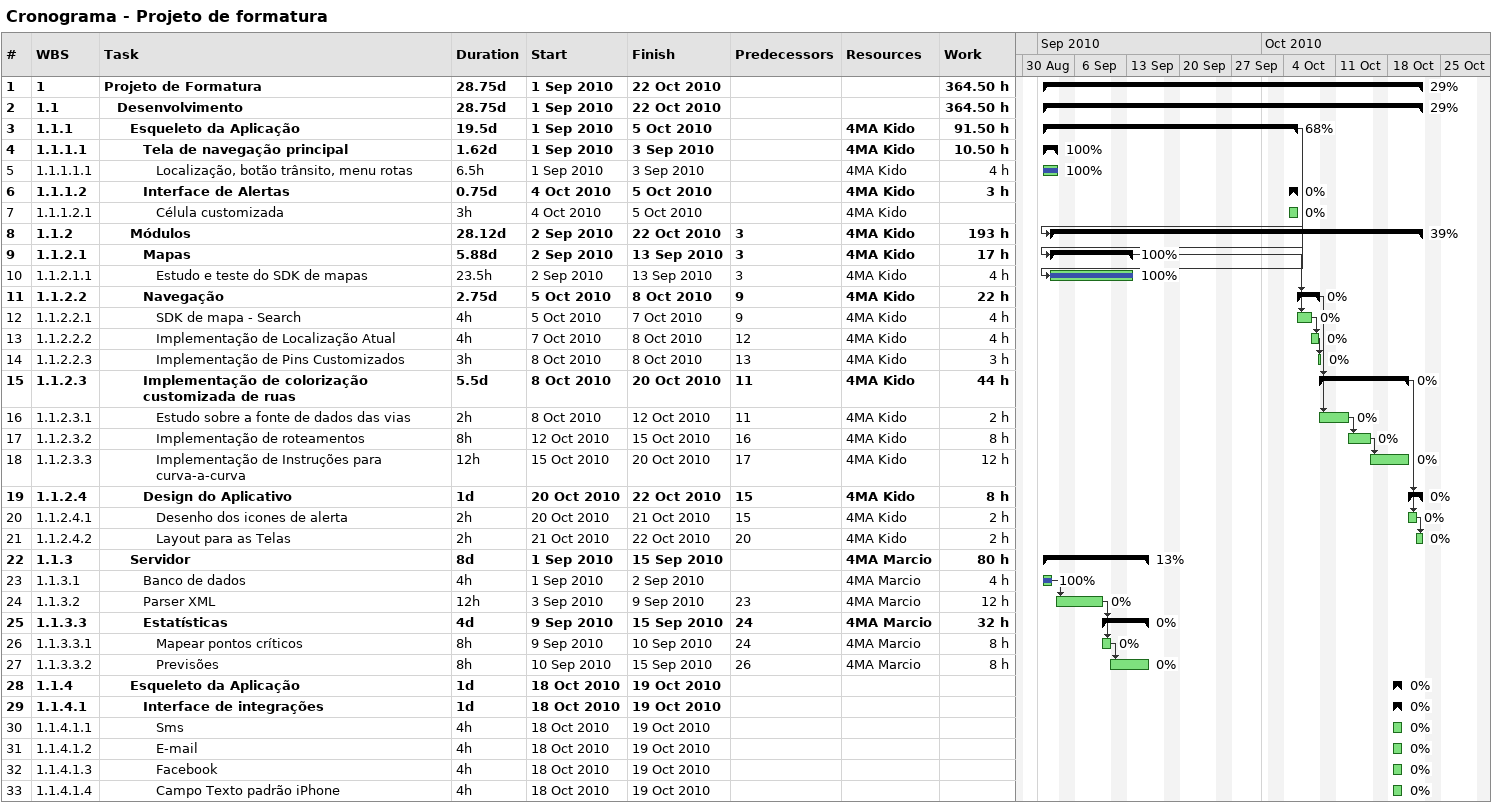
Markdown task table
Cronograma - Projeto de formatura

| ID | WBS | Task | Duration | Start | Finish | Predecessors | Resources | % complete | Work (h) |
|---|---|---|---|---|---|---|---|---|---|
| 1 | 1 | **Projeto de Formatura** | 28.75d | 2010-09-01 | 2010-10-22 |  |  | 29 | 364.50 |
| 2 | 1.1 | **Desenvolvimento** | 28.75d | 2010-09-01 | 2010-10-22 |  |  | 29 | 364.50 |
| 3 | 1.1.1 | **Esqueleto da Aplicação** | 19.5d | 2010-09-01 | 2010-10-05 |  | 4MA Kido | 68 | 91.50 |
| 4 | 1.1.1.1 | **Tela de navegação principal** | 1.62d | 2010-09-01 | 2010-09-03 |  | 4MA Kido | 100 | 10.50 |
| 5 | 1.1.1.1.1 | Localização, botão trânsito, menu rotas | 6.5h | 2010-09-01 | 2010-09-03 |  | 4MA Kido | 100 | 4 |
| 6 | 1.1.1.2 | **Interface de Alertas** | 0.75d | 2010-10-04 | 2010-10-05 |  | 4MA Kido | 0 | 3 |
| 7 | 1.1.1.2.1 | Célula customizada | 3h | 2010-10-04 | 2010-10-05 |  | 4MA Kido | 0 |  |
| 8 | 1.1.2 | **Módulos** | 28.12d | 2010-09-02 | 2010-10-22 | 3 | 4MA Kido | 39 | 193 |
| 9 | 1.1.2.1 | **Mapas** | 5.88d | 2010-09-02 | 2010-09-13 | 3 | 4MA Kido | 100 | 17 |
| 10 | 1.1.2.1.1 | Estudo e teste do SDK de mapas | 23.5h | 2010-09-02 | 2010-09-13 | 3 | 4MA Kido | 100 | 4 |
| 11 | 1.1.2.2 | **Navegação** | 2.75d | 2010-10-05 | 2010-10-08 | 9 | 4MA Kido | 0 | 22 |
| 12 | 1.1.2.2.1 | SDK de mapa - Search | 4h | 2010-10-05 | 2010-10-07 | 9 | 4MA Kido | 0 | 4 |
| 13 | 1.1.2.2.2 | Implementação de Localização Atual | 4h | 2010-10-07 | 2010-10-08 | 12 | 4MA Kido | 0 | 4 |
| 14 | 1.1.2.2.3 | Implementação de Pins Customizados | 3h | 2010-10-08 | 2010-10-08 | 13 | 4MA Kido | 0 | 3 |
| 15 | 1.1.2.3 | **Implementação de colorização customizada de ruas** | 5.5d | 2010-10-08 | 2010-10-20 | 11 | 4MA Kido | 0 | 44 |
| 16 | 1.1.2.3.1 | Estudo sobre a fonte de dados das vias | 2h | 2010-10-08 | 2010-10-12 | 11 | 4MA Kido | 0 | 2 |
| 17 | 1.1.2.3.2 | Implementação de roteamentos | 8h | 2010-10-12 | 2010-10-15 | 16 | 4MA Kido | 0 | 8 |
| 18 | 1.1.2.3.3 | Implementação de Instruções para curva-a-curva | 12h | 2010-10-15 | 2010-10-20 | 17 | 4MA Kido | 0 | 12 |
| 19 | 1.1.2.4 | **Design do Aplicativo** | 1d | 2010-10-20 | 2010-10-22 | 15 | 4MA Kido | 0 | 8 |
| 20 | 1.1.2.4.1 | Desenho dos icones de alerta | 2h | 2010-10-20 | 2010-10-21 | 15 | 4MA Kido | 0 | 2 |
| 21 | 1.1.2.4.2 | Layout para as Telas | 2h | 2010-10-21 | 2010-10-22 | 20 | 4MA Kido | 0 | 2 |
| 22 | 1.1.3 | **Servidor** | 8d | 2010-09-01 | 2010-09-15 |  | 4MA Marcio | 13 | 80 |
| 23 | 1.1.3.1 | Banco de dados | 4h | 2010-09-01 | 2010-09-02 |  | 4MA Marcio | 100 | 4 |
| 24 | 1.1.3.2 | Parser XML | 12h | 2010-09-03 | 2010-09-09 | 23 | 4MA Marcio | 0 | 12 |
| 25 | 1.1.3.3 | **Estatísticas** | 4d | 2010-09-09 | 2010-09-15 | 24 | 4MA Marcio | 0 | 32 |
| 26 | 1.1.3.3.1 | Mapear pontos críticos | 8h | 2010-09-09 | 2010-09-10 | 24 | 4MA Marcio | 0 | 8 |
| 27 | 1.1.3.3.2 | Previsões | 8h | 2010-09-10 | 2010-09-15 | 26 | 4MA Marcio | 0 | 8 |
| 28 | 1.1.4 | **Esqueleto da Aplicação** | 1d | 2010-10-18 | 2010-10-19 |  |  | 0 |  |
| 29 | 1.1.4.1 | **Interface de integrações** | 1d | 2010-10-18 | 2010-10-19 |  |  | 0 |  |
| 30 | 1.1.4.1.1 | Sms | 4h | 2010-10-18 | 2010-10-19 |  |  | 0 |  |
| 31 | 1.1.4.1.2 | E-mail | 4h | 2010-10-18 | 2010-10-19 |  |  | 0 |  |
| 32 | 1.1.4.1.3 | Facebook | 4h | 2010-10-18 | 2010-10-19 |  |  | 0 |  |
| 33 | 1.1.4.1.4 | Campo Texto padrão iPhone | 4h | 2010-10-18 | 2010-10-19 |  |  | 0 |  |
